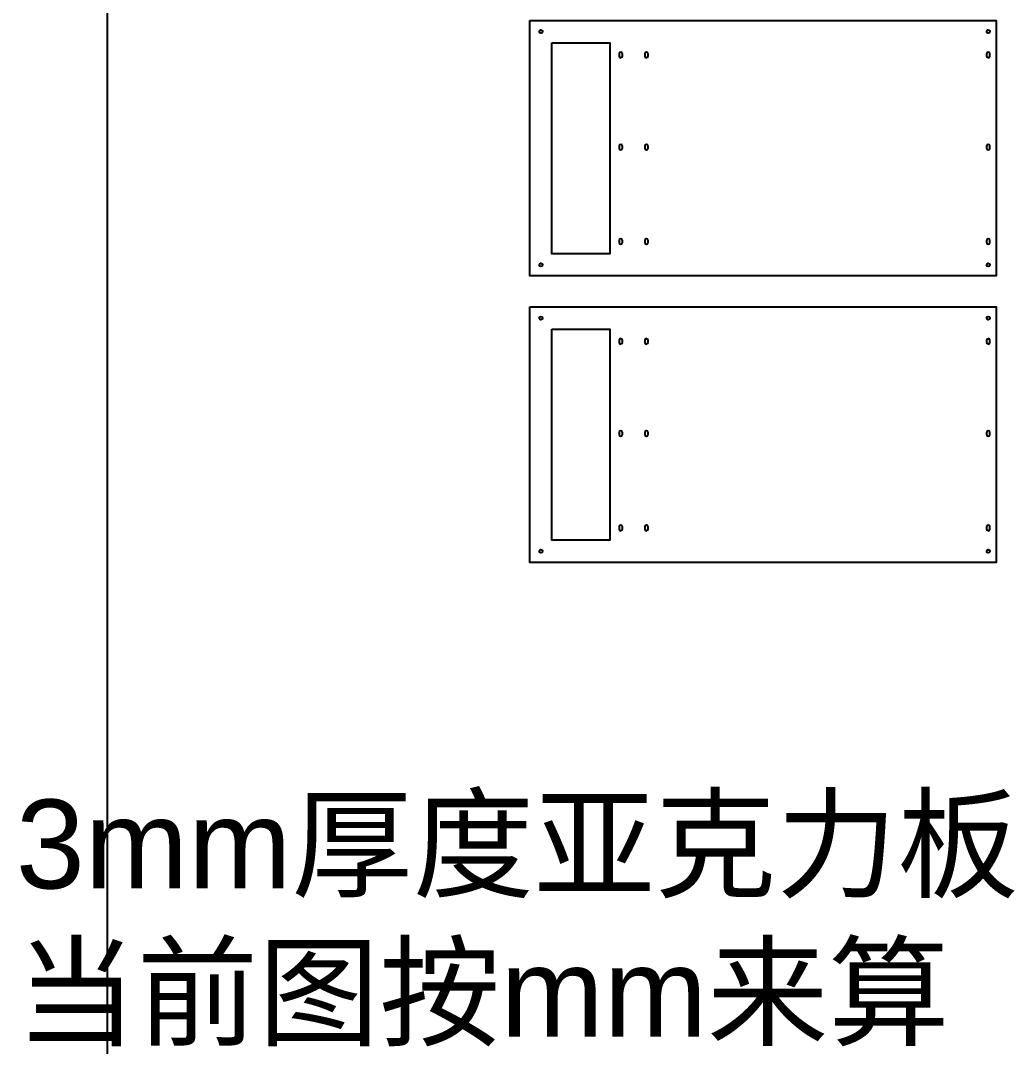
# Model space of a CAD drawing. Header units: inches. Extents: x 307 to 2515, y 391 to 2433.
# Drawn here: x 728 to 1624, y 391 to 1315 of the extents above; entities that cross this region are included whole.
import ezdxf

# ---------------------------------------------------------------- set-up
doc = ezdxf.new("R2010")
doc.units = ezdxf.units.IN
doc.header["$MEASUREMENT"] = 0
doc.styles.get("Standard").update_dxf_attribs({"font": 'Arial.ttf'})

msp = doc.modelspace()

# ---------------------------------------------------------------- linework, layer by layer
for p in [(596.63, 2402.81), (806.63, 2402.81)]:
    msp.add_xline(p, (0, -1))
for points in [[(1187.1, 1314.6), (1607.1, 1314.6), (1607.1, 1084.6), (1187.1, 1084.6)], [(1207.1, 1294.6), (1259.1, 1294.6), (1259.1, 1104.6), (1207.1, 1104.6)], [(1187.1, 1056.73), (1607.1, 1056.73), (1607.1, 826.73), (1187.1, 826.73)], [(1207.1, 1036.73), (1259.1, 1036.73), (1259.1, 846.73), (1207.1, 846.73)]]:
    msp.add_lwpolyline(points, close=True)
for points in [[(1267.6, 1284.6), (1267.6, 1282.6, 1), (1270.6, 1282.6), (1270.6, 1284.6, 1), (1267.6, 1284.6, -1)], [(1290.6, 1284.6), (1290.6, 1282.6, 1), (1293.6, 1282.6), (1293.6, 1284.6, 1), (1290.6, 1284.6, -1)], [(1598.48, 1284.6), (1598.48, 1282.6, 1), (1601.48, 1282.6), (1601.48, 1284.6, 1), (1598.48, 1284.6, -1)], [(1267.6, 1201.6), (1267.6, 1199.6, 1), (1270.6, 1199.6), (1270.6, 1201.6, 1), (1267.6, 1201.6, -1)], [(1290.6, 1201.6), (1290.6, 1199.6, 1), (1293.6, 1199.6), (1293.6, 1201.6, 1), (1290.6, 1201.6, -1)], [(1598.48, 1201.6), (1598.48, 1199.6, 1), (1601.48, 1199.6), (1601.48, 1201.6, 1), (1598.48, 1201.6, -1)], [(1267.6, 1116.6), (1267.6, 1114.6, 1), (1270.6, 1114.6), (1270.6, 1116.6, 1), (1267.6, 1116.6, -1)], [(1290.6, 1116.6), (1290.6, 1114.6, 1), (1293.6, 1114.6), (1293.6, 1116.6, 1), (1290.6, 1116.6, -1)], [(1598.48, 1116.6), (1598.48, 1114.6, 1), (1601.48, 1114.6), (1601.48, 1116.6, 1), (1598.48, 1116.6, -1)], [(1267.6, 1026.73), (1267.6, 1024.73, 1), (1270.6, 1024.73), (1270.6, 1026.73, 1), (1267.6, 1026.73, -1)], [(1290.6, 1026.73), (1290.6, 1024.73, 1), (1293.6, 1024.73), (1293.6, 1026.73, 1), (1290.6, 1026.73, -1)], [(1598.48, 1026.73), (1598.48, 1024.73, 1), (1601.48, 1024.73), (1601.48, 1026.73, 1), (1598.48, 1026.73, -1)], [(1267.6, 943.73), (1267.6, 941.73, 1), (1270.6, 941.73), (1270.6, 943.73, 1), (1267.6, 943.73, -1)], [(1290.6, 943.73), (1290.6, 941.73, 1), (1293.6, 941.73), (1293.6, 943.73, 1), (1290.6, 943.73, -1)], [(1598.48, 943.73), (1598.48, 941.73, 1), (1601.48, 941.73), (1601.48, 943.73, 1), (1598.48, 943.73, -1)], [(1267.6, 858.73), (1267.6, 856.73, 1), (1270.6, 856.73), (1270.6, 858.73, 1), (1267.6, 858.73, -1)], [(1290.6, 858.73), (1290.6, 856.73, 1), (1293.6, 856.73), (1293.6, 858.73, 1), (1290.6, 858.73, -1)], [(1598.48, 858.73), (1598.48, 856.73, 1), (1601.48, 856.73), (1601.48, 858.73, 1), (1598.48, 858.73, -1)]]:
    msp.add_lwpolyline(points, format="xyb")
for centre in [(1197.1, 1304.6), (1599.98, 1304.6), (1197.1, 1094.6), (1599.98, 1094.6), (1197.1, 1046.73), (1599.98, 1046.73), (1197.1, 836.73), (1599.98, 836.73)]:
    msp.add_circle(centre, 1.5)

# ---------------------------------------------------------------- texts
at = {"insert": (724.21, 613.13), "char_height": 80, "attachment_point": 1}
msp.add_mtext_dynamic_manual_height_columns('3mm{\\fArial Unicode MS|b0|i0|c134|p0;厚度亚克力板^J当前图按mm来算}', width=1209.4266, gutter_width=1, heights=[0], dxfattribs=at)

doc.saveas('drawing.dxf')
